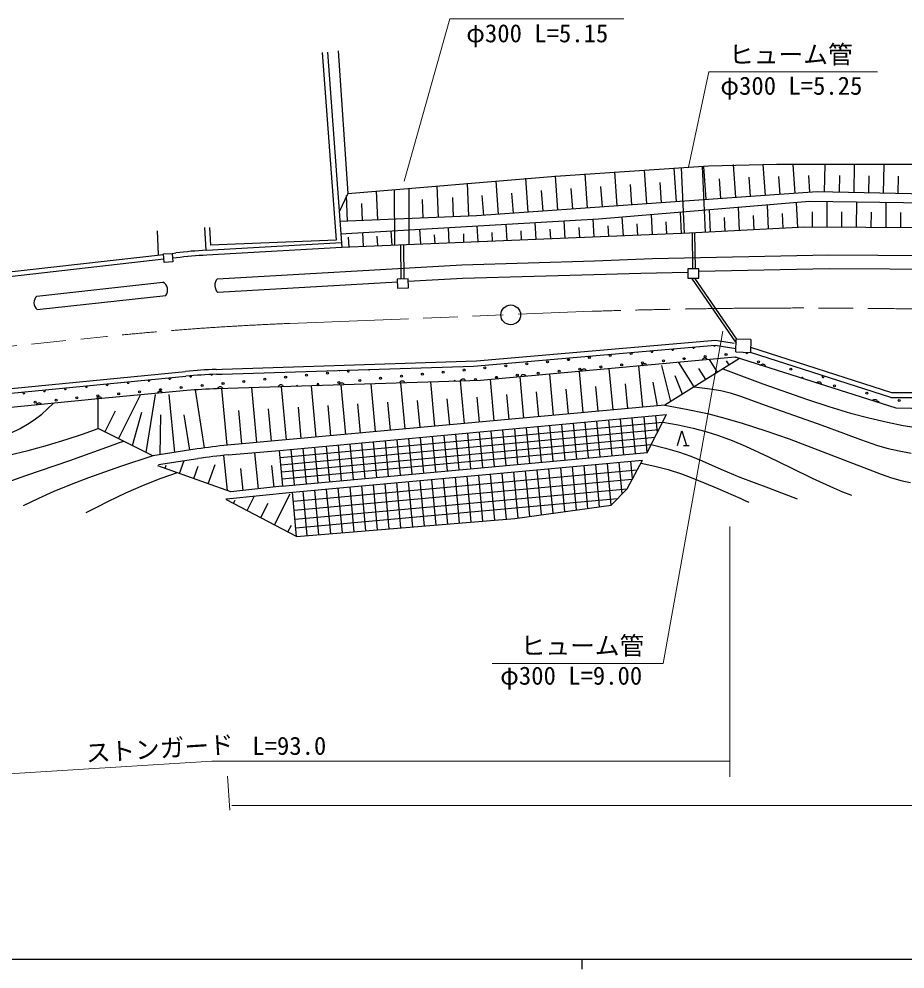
# Model space of a CAD drawing. Units: millimetres, scale not verified. Extents: x 40000 to 680000, y 20000 to 380000.
# Drawn here: x 111064 to 200668, y 204000 to 300146 of the extents above; entities that cross this region are included whole.
import ezdxf
from ezdxf.enums import TextEntityAlignment as Align

# ---------------------------------------------------------------- set-up
doc = ezdxf.new("R2010")
doc.units = ezdxf.units.MM
doc.header["$LTSCALE"] = 1000
doc.linetypes.add('CHAIN', pattern=[18.5, 12, -1.5, 3.5, -1.5])
for name, color, linetype, lineweight in [('M-BGD', 7, 'Continuous', 25), ('M-BMK', 2, 'CHAIN', 13), ('M-BMK-SRVR', 3, 'Continuous', 25), ('M-STR-HTXT', 7, 'Continuous', 13), ('M-TTL-BAND', 7, 'Continuous', 25)]:
    doc.layers.add(name, color=color, linetype=linetype, lineweight=lineweight)
doc.styles.add('ＭＳ ゴシック', font='')
doc.styles.get('ＭＳ ゴシック').set_extended_font_data('MS Gothic')

msp = doc.modelspace()

# ---------------------------------------------------------------- linework, layer by layer
at = {"layer": 'M-BGD'}
for p, q in [((143159, 277770), (141757, 296757)), ((142256, 296794), (143715, 277028)), ((143345, 296921), (144327, 282489)), ((165338, 284250), (180798, 285272)), ((171559, 281226), (171315, 284666)), ((174557, 281439), (174315, 284854)), ((177556, 281651), (177316, 285042)), ((178016, 285088), (178325, 278424)), ((180147, 285229), (180459, 278539)), ((180554, 281863), (180316, 285229)), ((180798, 285272), (187669, 285442)), ((183553, 282076), (183316, 285417)), ((186551, 282288), (186329, 285435)), ((187669, 285442), (204818, 285442)), ((189550, 282500), (189343, 285427)), ((192542, 282644), (192601, 285418)), ((195515, 282581), (195575, 285410)), ((198488, 282518), (198549, 285402)), ((144327, 282489), (165338, 284250)), ((159565, 280377), (159324, 283774)), ((162563, 280589), (162320, 284029)), ((165562, 280802), (165315, 284285)), ((168560, 281014), (168315, 284478)), ((182054, 281970), (181911, 283982)), ((185052, 282182), (184914, 284136)), ((188051, 282394), (187922, 284216)), ((191049, 282607), (190930, 284296)), ((194029, 282612), (194064, 284293)), ((197001, 282549), (197038, 284263)), ((199974, 282486), (200011, 284233)), ((147350, 279808), (147229, 282742)), ((149012, 282882), (149032, 277244)), ((150473, 283004), (150494, 277303)), ((153483, 280060), (153351, 283264)), ((156549, 280186), (156412, 283525)), ((164062, 280696), (163915, 282773)), ((167061, 280908), (166913, 282994)), ((170059, 281120), (169913, 283191)), ((173058, 281333), (172912, 283389)), ((176057, 281545), (175912, 283587)), ((144327, 282489), (143449, 280631)), ((144283, 279682), (144177, 282271)), ((151949, 279997), (151872, 281879)), ((155016, 280123), (154935, 282086)), ((191799, 282660), (157316, 280218)), ((158065, 280271), (157922, 282296)), ((161064, 280483), (160919, 282534)), ((205177, 282376), (191799, 282660)), ((145817, 279745), (145746, 281465)), ((169665, 279934), (191003, 281694)), ((181005, 278569), (180882, 280859)), ((183943, 278727), (183816, 281101)), ((186881, 278885), (186749, 281343)), ((189819, 279043), (189683, 281585)), ((191003, 281694), (205653, 281524)), ((192789, 279068), (192806, 281673)), ((195769, 279049), (195786, 281639)), ((198750, 279030), (198766, 281604)), ((157316, 280218), (143517, 279650)), ((143574, 278401), (169665, 279934)), ((169246, 278064), (169147, 279904)), ((172186, 278183), (172081, 280133)), ((175126, 278302), (175015, 280375)), ((178067, 278411), (177948, 280617)), ((182474, 278648), (182399, 280047)), ((185412, 278806), (185334, 280256)), ((188350, 278964), (188270, 280464)), ((191299, 279077), (191309, 280645)), ((194279, 279058), (194289, 280617)), ((197260, 279040), (197269, 280589)), ((200240, 279021), (200250, 280560)), ((129983, 276755), (129853, 279043)), ((130321, 279043), (130423, 277250)), ((151687, 277375), (151607, 278873)), ((154581, 277469), (154497, 279043)), ((157486, 277587), (157398, 279213)), ((160426, 277706), (160336, 279386)), ((163366, 277825), (163273, 279558)), ((164836, 277885), (164783, 278867)), ((166306, 277945), (166210, 279731)), ((167776, 278004), (167721, 279033)), ((170716, 278123), (170658, 279214)), ((173656, 278243), (173593, 279422)), ((176597, 278362), (176528, 279630)), ((190554, 279082), (178891, 278455)), ((208436, 278969), (190554, 279082)), ((125023, 278704), (125143, 276308)), ((178891, 278455), (143715, 277028)), ((144457, 277058), (144402, 278082)), ((145903, 277117), (145827, 278534)), ((147350, 277176), (147297, 278159)), ((148796, 277234), (148717, 278703)), ((153140, 277411), (153091, 278313)), ((156046, 277528), (156065, 278394)), ((158956, 277646), (158908, 278533)), ((161896, 277766), (161846, 278700)), ((179129, 278468), (179194, 274854)), ((179494, 274854), (179429, 278484)), ((130018, 276746), (143678, 277527)), ((143715, 277028), (130061, 276246)), ((143139, 277769), (130423, 277250)), ((149658, 277280), (149671, 273819)), ((149958, 277282), (149971, 273827)), ((89043, 272200), (125681, 276323)), ((125677, 276374), (126560, 276429)), ((125731, 275518), (125677, 276374)), ((126560, 276429), (126933, 276473)), ((126560, 276429), (126613, 275572)), ((126976, 275973), (126591, 275927)), ((175117, 275899), (192978, 276272)), ((192978, 276272), (205233, 276200)), ((125712, 275823), (89032, 271695)), ((126613, 275572), (125731, 275518)), ((131139, 273864), (155864, 275281)), ((155864, 275281), (169251, 275661)), ((169251, 275661), (175117, 275899)), ((170408, 274294), (155906, 273881)), ((173938, 274387), (170408, 274294)), ((178712, 274486), (173938, 274387)), ((179834, 274854), (178712, 274854)), ((178712, 274854), (178712, 273914)), ((179834, 273914), (179834, 274854)), ((112871, 272110), (125599, 273526)), ((149327, 273504), (131182, 272465)), ((155906, 273881), (150425, 273567)), ((178712, 273914), (179834, 273914)), ((179064, 273914), (183588, 267341)), ((183676, 267742), (179428, 273914)), ((112905, 270743), (125906, 272165)), ((157323, 265542), (181488, 267646)), ((181488, 267646), (183382, 267347)), ((183560, 266454), (183601, 267745)), ((185081, 267698), (183601, 267745)), ((185081, 267698), (185040, 266407)), ((157022, 265014), (181470, 267143)), ((181470, 267143), (183571, 266792)), ((183560, 266454), (185040, 266407)), ((199225, 261850), (185040, 266407)), ((185056, 266924), (199297, 262350)), ((131607, 264709), (157323, 265542)), ((183479, 265913), (157748, 263576)), ((183922, 265798), (176394, 261071)), ((179341, 262921), (177787, 265396)), ((181698, 264401), (180896, 265679)), ((182877, 265141), (182621, 265549)), ((183479, 265913), (183540, 265919)), ((199780, 260757), (183540, 265919)), ((107707, 262519), (127909, 264483)), ((131000, 264687), (131607, 264709)), ((131624, 264209), (157022, 265014)), ((168136, 260313), (167753, 264485)), ((171139, 260589), (170756, 264758)), ((174142, 260865), (173760, 265030)), ((176984, 261441), (176063, 265093)), ((180519, 263661), (179813, 264787)), ((83491, 259662), (127942, 263984)), ((131033, 264188), (131624, 264209)), ((157748, 263576), (131111, 262730)), ((156125, 259210), (155730, 263512)), ((159128, 259486), (158744, 263666)), ((162131, 259762), (161747, 263939)), ((165133, 260037), (164750, 264212)), ((178162, 262181), (177423, 264024)), ((128020, 262536), (119073, 261695)), ((129816, 256744), (128907, 262619)), ((132102, 257004), (131574, 262744)), ((135104, 257280), (134594, 262840)), ((138107, 257556), (137613, 262936)), ((141110, 257832), (140633, 263032)), ((144113, 258107), (143652, 263128)), ((147116, 258383), (146672, 263224)), ((150119, 258659), (149691, 263320)), ((153122, 258934), (152710, 263416)), ((166635, 260175), (166405, 262679)), ((169638, 260451), (169408, 262953)), ((172641, 260727), (172411, 263227)), ((175644, 261002), (175189, 263392)), ((119073, 261695), (85597, 258366)), ((119066, 258691), (119073, 261695)), ((121142, 257658), (123350, 262097)), ((123909, 256281), (124869, 262136)), ((126836, 256283), (126254, 262128)), ((151620, 258797), (151369, 261539)), ((154623, 259072), (154381, 261707)), ((157626, 259348), (157394, 261875)), ((160629, 259624), (160399, 262131)), ((163632, 259900), (163402, 262405)), ((199225, 261850), (210442, 261793)), ((199297, 262350), (210389, 262293)), ((176394, 261071), (132160, 257010)), ((136606, 257418), (136305, 260700)), ((139609, 257694), (139317, 260868)), ((142612, 257969), (142330, 261036)), ((145615, 258245), (145343, 261204)), ((148618, 258521), (148356, 261372)), ((210365, 260585), (199780, 260757)), ((119758, 258347), (120827, 260495)), ((122525, 256970), (123469, 260350)), ((125346, 256052), (125405, 260093)), ((128326, 256513), (127772, 260092)), ((133603, 257142), (133292, 260532)), ((137415, 256472), (176557, 260105)), ((172230, 256051), (171897, 259673)), ((173419, 256160), (173086, 259783)), ((174608, 256270), (174275, 259894)), ((174608, 256270), (176557, 260105)), ((175624, 258268), (175464, 260004)), ((124601, 255937), (119066, 258691)), ((137481, 255755), (176172, 259346)), ((161528, 255067), (161198, 258659)), ((162717, 255176), (162387, 258769)), ((163906, 255285), (163574, 258900)), ((165095, 255395), (164763, 259011)), ((166285, 255504), (165952, 259121)), ((167474, 255614), (167141, 259231)), ((168663, 255723), (168330, 259342)), ((169852, 255832), (169519, 259452)), ((171041, 255942), (170708, 259563)), ((137547, 255037), (175786, 258587)), ((137613, 254320), (175400, 257827)), ((150826, 254083), (150495, 257675)), ((152015, 254192), (151684, 257785)), ((153204, 254301), (152874, 257894)), ((154393, 254411), (154063, 258003)), ((155582, 254520), (155252, 258113)), ((156771, 254629), (156441, 258222)), ((157961, 254739), (157630, 258331)), ((159150, 254848), (158819, 258441)), ((160339, 254957), (160008, 258550)), ((137679, 253602), (175014, 257068)), ((141313, 253208), (140982, 256800)), ((142502, 253317), (142171, 256910)), ((143691, 253426), (143360, 257019)), ((144880, 253536), (144550, 257128)), ((146069, 253645), (145739, 257238)), ((147258, 253754), (146928, 257347)), ((148447, 253864), (148117, 257456)), ((149637, 253973), (149306, 257566)), ((178256, 256973), (178856, 256973)), ((129086, 256631), (124601, 255937)), ((132148, 252422), (131762, 255982)), ((132218, 256022), (137415, 256472)), ((135294, 252599), (134898, 256254)), ((137745, 252880), (137415, 256472)), ((137641, 252853), (174616, 256285)), ((138934, 252989), (138604, 256582)), ((140123, 253098), (139793, 256691)), ((132503, 252296), (125117, 254911)), ((125183, 255067), (129142, 255659)), ((125843, 254654), (125958, 254978)), ((127296, 254140), (127760, 255452)), ((128748, 253626), (129190, 254876)), ((130200, 253112), (130889, 255057)), ((136859, 252768), (136623, 254941)), ((138729, 252274), (174115, 255511)), ((167431, 250456), (167030, 254844)), ((168609, 250622), (168214, 254952)), ((169788, 250789), (169398, 255060)), ((170966, 250955), (170581, 255168)), ((172056, 252089), (171765, 255276)), ((172558, 252612), (174115, 255511)), ((173108, 253636), (172949, 255384)), ((133730, 252429), (133490, 254642)), ((138813, 251353), (173591, 254535)), ((156802, 249217), (156377, 253871)), ((157986, 249314), (157560, 253979)), ((159171, 249411), (158744, 254087)), ((160356, 249508), (159928, 254195)), ((161539, 249624), (161112, 254303)), ((162717, 249790), (162295, 254411)), ((163896, 249957), (163479, 254520)), ((165074, 250123), (164663, 254628)), ((166252, 250289), (165846, 254736)), ((138895, 250446), (173075, 253573)), ((146139, 248344), (145723, 252898)), ((147324, 248441), (146907, 253007)), ((148509, 248538), (148091, 253115)), ((149693, 248635), (149275, 253223)), ((150878, 248732), (150458, 253331)), ((152063, 248829), (151642, 253439)), ((153248, 248926), (152826, 253547)), ((154432, 249023), (154009, 253655)), ((155617, 249120), (155193, 253763)), ((132061, 251579), (138729, 252270)), ((137641, 252853), (132503, 252296)), ((136887, 248957), (138490, 252093)), ((139140, 247772), (138729, 252270)), ((138978, 249540), (172558, 252612)), ((140216, 247860), (139805, 252358)), ((141400, 247957), (140989, 252466)), ((142585, 248054), (142172, 252574)), ((143770, 248151), (143356, 252682)), ((144954, 248248), (144540, 252790)), ((172558, 252612), (170966, 250955)), ((132062, 251496), (132061, 251579)), ((139140, 247772), (132062, 251496)), ((132751, 251133), (132921, 251465)), ((134130, 250408), (134879, 251874)), ((135508, 249682), (136248, 251130)), ((139061, 248633), (171595, 251609)), ((161210, 249578), (170966, 250955)), ((139140, 247772), (161210, 249578)), ((138266, 248231), (138619, 248922))]:
    msp.add_line(p, q, dxfattribs=at)
for points in [[(205225, 274800), (192988, 274872), (179834, 274597)], [(180173, 265613), (180188, 265672), (180213, 265723), (180256, 265782), (180308, 265817), (180365, 265840), (180442, 265847), (180502, 265835), (180559, 265810), (180613, 265760), (180647, 265714), (180671, 265658)], [(167947, 264502), (167962, 264562), (167987, 264613), (168030, 264672), (168082, 264707), (168139, 264729), (168216, 264736), (168276, 264724), (168333, 264699), (168387, 264649), (168421, 264603), (168445, 264548)], [(174060, 265058), (174075, 265117), (174100, 265168), (174143, 265227), (174195, 265262), (174252, 265285), (174329, 265292), (174389, 265280), (174446, 265255), (174500, 265204), (174534, 265159), (174558, 265103)], [(182240, 264742), (186297, 263238), (190825, 261625), (192980, 260917), (195153, 260268), (197017, 259771), (198907, 259330), (200468, 259021), (202048, 258771)], [(186069, 265094), (186106, 265143), (186149, 265180), (186211, 265218), (186273, 265230), (186334, 265229), (186408, 265206), (186458, 265171), (186502, 265126), (186532, 265059), (186546, 265004), (186546, 264943)], [(149579, 263316), (149597, 263375), (149625, 263424), (149671, 263481), (149725, 263512), (149783, 263532), (149861, 263534), (149920, 263519), (149976, 263490), (150026, 263437), (150058, 263389), (150078, 263332)], [(155714, 263511), (155732, 263570), (155760, 263619), (155806, 263676), (155860, 263707), (155918, 263727), (155996, 263729), (156055, 263714), (156111, 263685), (156161, 263632), (156193, 263584), (156213, 263527)], [(161834, 263947), (161849, 264006), (161874, 264058), (161917, 264117), (161969, 264151), (162026, 264174), (162103, 264181), (162163, 264169), (162220, 264144), (162274, 264094), (162308, 264048), (162332, 263992)], [(191728, 263304), (191764, 263353), (191808, 263390), (191869, 263429), (191931, 263441), (191992, 263439), (192066, 263416), (192117, 263382), (192160, 263337), (192190, 263269), (192204, 263214), (192205, 263153)], [(125054, 262257), (125069, 262316), (125094, 262367), (125136, 262426), (125188, 262461), (125245, 262484), (125322, 262492), (125382, 262480), (125440, 262455), (125493, 262405), (125528, 262359), (125552, 262304)], [(131173, 262732), (131191, 262790), (131220, 262839), (131265, 262896), (131320, 262928), (131378, 262947), (131455, 262950), (131514, 262934), (131570, 262906), (131621, 262852), (131652, 262804), (131673, 262748)], [(137308, 262927), (137326, 262985), (137355, 263034), (137401, 263091), (137455, 263123), (137513, 263142), (137590, 263144), (137650, 263129), (137705, 263101), (137756, 263047), (137787, 262999), (137808, 262943)], [(143443, 263122), (143462, 263180), (143490, 263229), (143536, 263286), (143590, 263318), (143648, 263337), (143725, 263339), (143785, 263324), (143841, 263296), (143891, 263242), (143923, 263194), (143943, 263137)], [(179341, 262921), (180692, 262759), (182028, 262537), (182985, 262306), (183929, 262016), (186992, 260885), (190069, 259814), (192269, 259054), (194454, 258236), (196167, 257584), (197896, 256990), (198969, 256680), (200066, 256426), (201277, 256217)], [(118943, 261682), (118957, 261741), (118983, 261793), (119025, 261852), (119077, 261887), (119134, 261910), (119211, 261917), (119271, 261905), (119328, 261881), (119382, 261830), (119417, 261785), (119441, 261729)], [(197386, 261515), (197423, 261563), (197466, 261601), (197528, 261639), (197589, 261651), (197651, 261650), (197724, 261626), (197775, 261592), (197819, 261547), (197848, 261480), (197862, 261424), (197863, 261364)], [(106881, 256846), (108578, 257523), (110255, 258258), (111180, 258718), (112074, 259229), (112736, 259673), (113361, 260165), (113938, 260686), (114502, 261240)], [(112835, 261074), (112849, 261133), (112874, 261185), (112916, 261244), (112968, 261280), (113024, 261303), (113101, 261311), (113162, 261299), (113219, 261275), (113273, 261225), (113308, 261179), (113332, 261124)], [(176394, 261071), (178554, 260673), (180701, 260215), (182463, 259762), (184210, 259251), (186589, 258480), (188946, 257653), (193601, 255872), (198274, 254073), (199317, 253717), (200374, 253419), (201232, 253241)], [(95357, 254879), (96741, 254822), (98135, 254705), (99351, 254582), (100576, 254519), (101511, 254550), (102455, 254643), (105228, 255089), (107993, 255594), (109986, 256008), (111978, 256483), (113956, 257020), (115919, 257615), (117495, 258136), (119066, 258691)], [(176172, 259346), (177716, 259074), (179258, 258741), (180542, 258394), (181818, 257986), (183196, 257477), (184552, 256912), (186856, 255844), (189144, 254718), (191281, 253673), (193441, 252684), (194340, 252304), (195245, 251942)], [(177652, 256973), (178110, 258469), (178567, 256973)], [(105318, 251573), (108515, 252785), (111741, 253943), (116213, 255479), (120672, 257073), (121142, 257245), (121620, 257420)], [(175014, 257068), (176444, 256718), (177855, 256311), (179009, 255892), (180152, 255413), (182047, 254571), (183960, 253787), (186865, 252695), (189761, 251574)], [(124601, 255937), (121341, 254861), (118096, 253726), (116334, 253047), (114596, 252313), (113031, 251607), (111475, 250879)], [(173980, 255200), (175352, 254900), (176711, 254542), (178050, 254105), (179380, 253607), (181730, 252639), (184054, 251616), (184464, 251431), (184874, 251245)], [(127045, 254229), (125413, 253640), (123621, 252928), (121846, 252147), (120088, 251308), (118963, 250743), (117835, 250162)]]:
    msp.add_lwpolyline(points, dxfattribs=at)
msp.add_lwpolyline([(149319, 273810), (149342, 272909), (150441, 272938), (150418, 273839)], close=True, dxfattribs=at)
for centre in [(172965, 266300), (164521, 265460), (166632, 265670), (168743, 265880), (170854, 266090), (174125, 265349), (176236, 265559), (178347, 265769), (180458, 265979), (182569, 266189), (185840, 265448), (142252, 264312), (153967, 264411), (156078, 264620), (158189, 264830), (160300, 265040), (162410, 265250), (165682, 264510), (167793, 264719), (169904, 264929), (172014, 265139), (189112, 264708), (133808, 263472), (135919, 263682), (138030, 263892), (140141, 264102), (143412, 263361), (145523, 263571), (147634, 263781), (149745, 263991), (151856, 264201), (157238, 263670), (159349, 263880), (161460, 264090), (163571, 264300), (123254, 262422), (125365, 262632), (127475, 262842), (129586, 263052), (131697, 263262), (193543, 263016), (114810, 261583), (116921, 261793), (119032, 262003), (121143, 262213), (196815, 262276), (200086, 261535), (112699, 261373)]:
    msp.add_circle(centre, 99.5, dxfattribs=at)
for centre, radius, start, end in [((132872, 226827), 50000, 93.27273, 96.82261), ((132921, 226328), 50000, 93.27873, 96.82861), ((125185, 272716), 910, 322.19531, 62.92145), ((131841, 273185), 976, 135.93261, 227.55894), ((113478, 271441), 904, 132.24287, 230.61469), ((175076, 266510), 99.5, 135.12706, 54.82406), ((177187, 266719), 99.5, 154.7938, 35.15732), ((179298, 266929), 99.5, 171.02129, 18.92983), ((181409, 267139), 99.5, 186.14734, 358.29825), ((184680, 266399), 99.5, 166.95475, 9.38931), ((132748, 214718), 50000, 92.00411, 95.55399), ((143480, 264623), 49.8, 232.86931, 310.76307), ((144363, 264521), 99.5, 115.33425, 68.29825), ((146474, 264731), 99.5, 213.09235, 330.54015), ((124204, 263583), 99.5, 163.43988, 27.6681), ((126315, 263793), 99.5, 166.28015, 24.82783), ((132781, 214219), 50000, 92.00413, 95.554), ((128426, 264003), 99.5, 176.12783, 11.4303), ((130537, 264213), 99.5, 218.77702, 328.78111), ((155127, 263460), 99.5, 21.0034, 162.63629), ((190272, 263757), 99.5, 354.64507, 150.09135), ((192383, 263967), 99.5, 111.41452, 32.97149), ((113650, 262533), 99.5, 148.08751, 43.02047), ((115761, 262743), 99.5, 151.36474, 39.74324), ((117871, 262953), 99.5, 154.51915, 36.58883), ((119982, 263163), 99.5, 157.57224, 33.53574), ((122093, 263373), 99.5, 160.54115, 30.56683), ((132699, 212755), 50000, 91.81984, 95.36972), ((139190, 262941), 99.5, 28.7935, 154.84619), ((141301, 263151), 99.5, 282.95274, 260.68695), ((111539, 262323), 99.5, 144.65965, 46.44833), ((197975, 261325), 99.5, 345.47631, 159.26011), ((136732, 207219), 50000, 95.24631, 98.79618), ((136537, 206209), 50000, 94.95545, 98.50532)]:
    msp.add_arc(centre, radius, start, end, dxfattribs=at)
at = {"layer": 'M-BMK'}
for p, q in [((138451, 269336), (160042, 270202)), ((161540, 270262), (169045, 270564)), ((62091, 262093), (119914, 268016))]:
    msp.add_line(p, q, dxfattribs=at)
for centre, radius, start, end in [((190127, -393476), 664374, 88.37912, 91.81848), ((150482, -30423), 300000, 92.2983, 95.84817)]:
    msp.add_arc(centre, radius, start, end, dxfattribs=at)
at = {"layer": 'M-BMK-SRVR'}
msp.add_circle((160792, 270202), 1000, dxfattribs=at)
at = {"layer": 'M-STR-HTXT'}
for p, q in [((154622, 300146), (150007, 283719)), ((172249, 300146), (154622, 300146)), ((180831, 294794), (178771, 285138)), ((197900, 294794), (180831, 294794)), ((182246, 268536), (176212, 234902)), ((182970, 248769), (182970, 223432)), ((176212, 234902), (158927, 234902)), ((88924, 222443), (130550, 225026)), ((130550, 225026), (182970, 225026)), ((132165, 223529), (132379, 220070)), ((132573, 220546), (305417, 220546))]:
    msp.add_line(p, q, dxfattribs=at)
at = {"layer": 'M-TTL-BAND'}
for p, q in [((40000, 205000), (579000, 205000)), ((168000, 205000), (168000, 204000))]:
    msp.add_line(p, q, dxfattribs=at)

# ---------------------------------------------------------------- texts
at = {"layer": 'M-STR-HTXT', "style": 'ＭＳ ゴシック'}
for s, p in [('φ300 L=5.15', (156292, 297238)), ('ヒューム管', (182878, 295089)), ('φ300 L=5.25', (181993, 291928)), ('ヒューム管', (161795, 235252)), ('φ300 L=9.00', (159724, 232224)), ('L=93.0', (134659, 225125))]:
    msp.add_text(s, height=1833, dxfattribs=at).set_placement(p, align=Align.BOTTOM_LEFT)
msp.add_text('ストンガード', height=1833, rotation=3.55, dxfattribs=at).set_placement((117896, 224381), align=Align.BOTTOM_LEFT)

doc.saveas('drawing.dxf')
